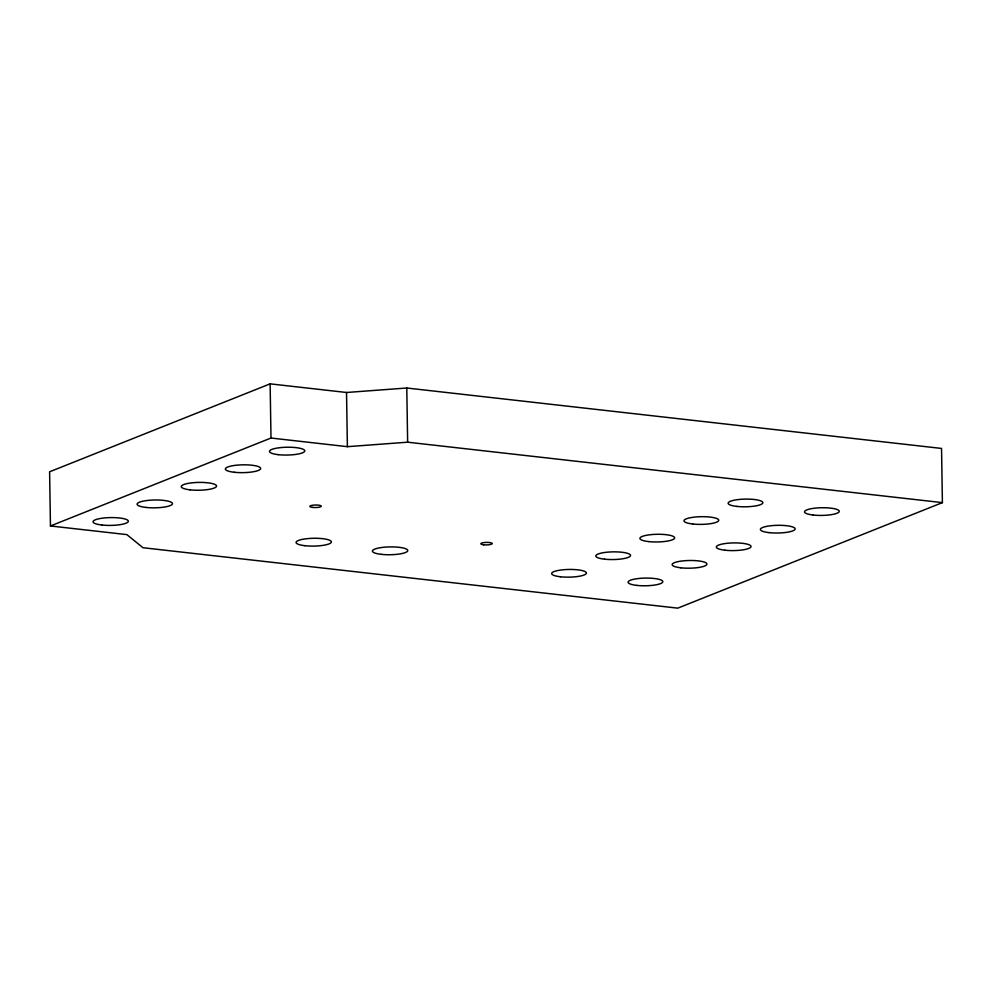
<?xml version="1.0" encoding="UTF-8"?>
<svg xmlns="http://www.w3.org/2000/svg" width="992" height="992" viewBox="0 0 992 992"><rect width="100%" height="100%" fill="white"/><g stroke="black" fill="none" stroke-linecap="round" stroke-linejoin="round"><path stroke-width="1.49" d="M270.134 383.854L49.6 471.795L50.456 525.971L126.852 534.614L142.984 547.72L677.759 608.146L942.4 502.622L941.544 448.434L406.782 388.008L346.53 392.485L270.134 383.854L270.99 438.03L50.456 525.971M270.99 438.03L347.386 446.673L407.638 442.196L942.4 502.622M406.782 388.008L407.638 442.196M346.53 392.485L347.386 446.673M312.691 507.42A5.729 1.265 -0.9 0 0 321.284 506.193A5.729 1.265 -0.9 0 0 312.691 505.213A5.729 1.265 -0.9 0 0 312.691 507.42M483.674 544.794A5.729 1.265 -0.9 0 0 492.268 543.566A5.729 1.265 -0.9 0 0 483.674 542.599A5.729 1.265 -0.9 0 0 483.674 544.794M278.306 454.658A17.645 3.906 -0.9 0 0 304.78 450.876A17.645 3.906 -0.9 0 0 278.318 447.888A17.645 3.906 -0.9 0 0 278.306 454.658M234.199 472.254A17.645 3.906 -0.9 0 0 260.673 468.472A17.645 3.906 -0.9 0 0 234.199 465.484A17.645 3.906 -0.9 0 0 234.199 472.254M190.092 489.837A17.645 3.906 -0.9 0 0 216.566 486.055A17.645 3.906 -0.9 0 0 190.092 483.067A17.645 3.906 -0.9 0 0 190.092 489.837M145.985 507.433A17.645 3.906 -0.9 0 0 172.447 503.651A17.645 3.906 -0.9 0 0 145.985 500.65A17.645 3.906 -0.9 0 0 145.985 507.433M101.878 525.016A17.645 3.906 -0.9 0 0 128.34 521.234A17.645 3.906 -0.9 0 0 101.878 518.246A17.645 3.906 -0.9 0 0 101.878 525.016M381.312 554.342A17.645 3.906 -0.9 0 0 407.774 550.56A17.645 3.906 -0.9 0 0 381.312 547.559A17.645 3.906 -0.9 0 0 381.312 554.342M304.916 545.699A17.645 3.906 -0.9 0 0 331.378 541.917A17.645 3.906 -0.9 0 0 304.916 538.929A17.645 3.906 -0.9 0 0 304.916 545.699M560.393 576.761A17.372 3.844 -0.9 0 0 586.433 573.041A17.372 3.844 -0.9 0 0 560.393 570.09A17.372 3.844 -0.9 0 0 560.393 576.761M636.79 585.392A17.372 3.844 -0.9 0 0 662.83 581.672A17.372 3.844 -0.9 0 0 636.79 578.733A17.372 3.844 -0.9 0 0 636.79 585.392M604.5 559.166A17.372 3.844 -0.9 0 0 630.54 555.446A17.372 3.844 -0.9 0 0 604.5 552.507A17.372 3.844 -0.9 0 0 604.5 559.166M680.896 567.808A17.372 3.844 -0.9 0 0 706.936 564.088A17.372 3.844 -0.9 0 0 680.896 561.137A17.372 3.844 -0.9 0 0 680.896 567.808M648.607 541.582A17.372 3.844 -0.9 0 0 674.647 537.862A17.372 3.844 -0.9 0 0 648.607 534.924A17.372 3.844 -0.9 0 0 648.607 541.582M725.003 550.213A17.372 3.844 -0.9 0 0 751.043 546.493A17.372 3.844 -0.9 0 0 725.003 543.554A17.372 3.844 -0.9 0 0 725.003 550.213M692.714 523.999A17.372 3.844 -0.9 0 0 718.754 520.279A17.372 3.844 -0.9 0 0 692.714 517.328A17.372 3.844 -0.9 0 0 692.714 523.999M769.11 532.63A17.372 3.844 -0.9 0 0 795.15 528.91A17.372 3.844 -0.9 0 0 769.11 525.958A17.372 3.844 -0.9 0 0 769.11 532.63M736.82 506.404A17.372 3.844 -0.9 0 0 762.873 502.684A17.372 3.844 -0.9 0 0 736.82 499.745A17.372 3.844 -0.9 0 0 736.82 506.404M813.217 515.034A17.372 3.844 -0.9 0 0 839.257 511.314A17.372 3.844 -0.9 0 0 813.217 508.375A17.372 3.844 -0.9 0 0 813.217 515.034"/></g></svg>
